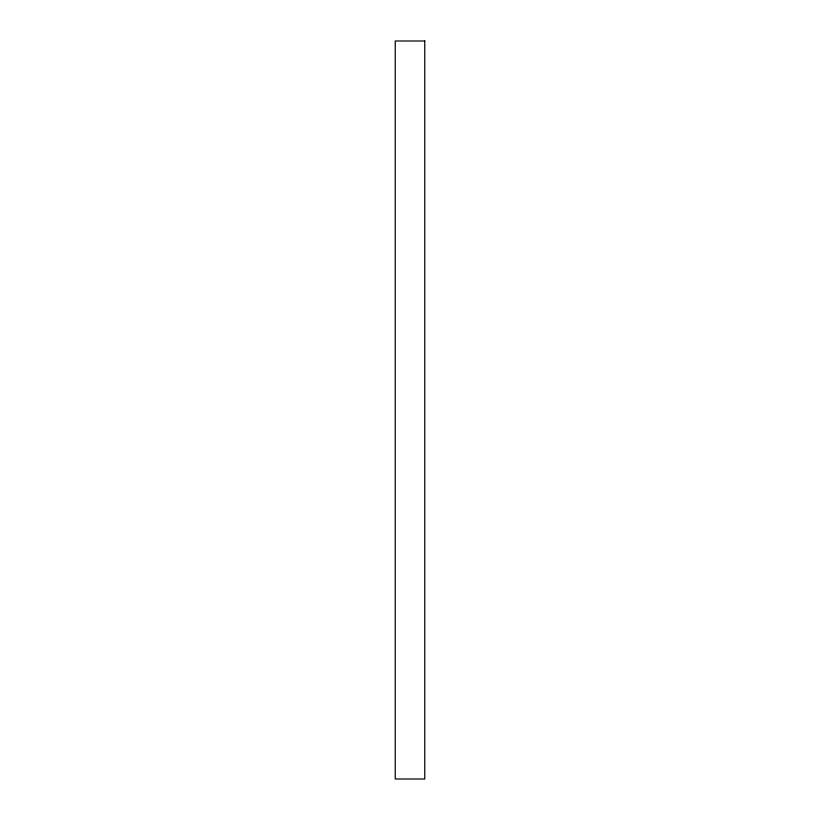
<?xml version="1.0" encoding="UTF-8"?>
<svg xmlns="http://www.w3.org/2000/svg" width="820" height="820" viewBox="0 0 820 820"><rect width="100%" height="100%" fill="white"/><g stroke="black" fill="none" stroke-linecap="round" stroke-linejoin="round"><path stroke-width="1.23" d="M424.76 41L395.24 41L395.24 779L424.76 779L424.76 41"/></g></svg>
